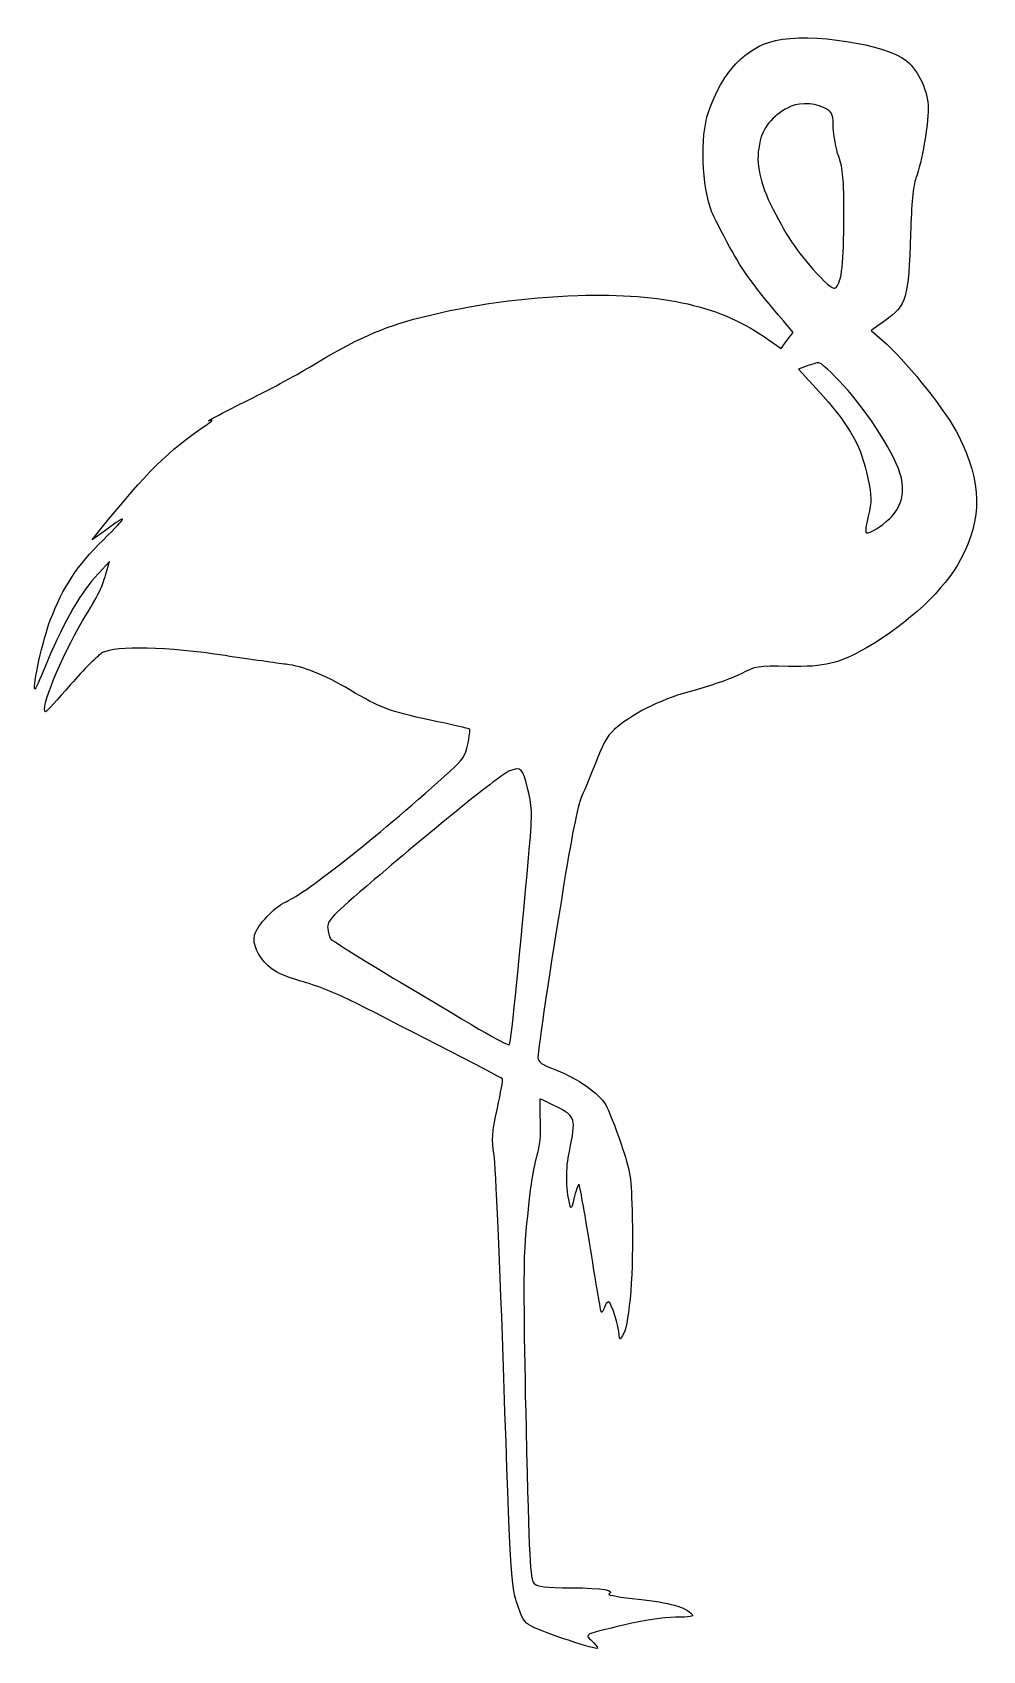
# Model space of a CAD drawing. Header units: centimetres. Extents: x -6.2 to 6.2, y -10.5 to 10.6.
import ezdxf

# ---------------------------------------------------------------- set-up
doc = ezdxf.new("R2010")
doc.units = ezdxf.units.CM
doc.header["$MEASUREMENT"] = 0
doc.layers.add('Layer 1', color=7, linetype='Continuous')

msp = doc.modelspace()

# ---------------------------------------------------------------- linework, layer by layer
at = {"layer": 'Layer 1'}
for points, knots in [([(3.5172, 10.47397), (3.11856, 10.37872), (2.82928, 10.0718), (2.64231, 9.53911), (2.64231, 9.53911), (2.53295, 9.21808), (2.55412, 8.57603), (2.68817, 8.23736), (2.68817, 8.23736), (2.70934, 8.18092), (2.81517, 7.9763), (2.91748, 7.7858), (2.91748, 7.7858), (3.09034, 7.4683), (3.24909, 7.24958), (3.61951, 6.81919), (3.61951, 6.81919), (3.61951, 6.81919), (3.74651, 6.67102), (3.74651, 6.67102), (3.74651, 6.67102), (3.74651, 6.67102), (3.66537, 6.56519), (3.66537, 6.56519), (3.66537, 6.56519), (3.66537, 6.56519), (3.58776, 6.45936), (3.58776, 6.45936), (3.58776, 6.45936), (3.58776, 6.45936), (3.41843, 6.5793), (3.41843, 6.5793), (3.41843, 6.5793), (2.81165, 7.01322), (2.06729, 7.18608), (0.94193, 7.1508), (0.94193, 7.1508), (0.24696, 7.12963), (-0.42685, 7.03791), (-1.10418, 6.86505), (-1.10418, 6.86505), (-1.6016, 6.73805), (-1.95437, 6.58283), (-2.54351, 6.22299), (-2.54351, 6.22299), (-2.72695, 6.1101), (-3.11148, 5.90196), (-3.40429, 5.76085), (-3.40429, 5.76085), (-3.69357, 5.61621), (-3.90171, 5.50685), (-3.8629, 5.51743), (-3.8629, 5.51743), (-3.80646, 5.53507), (-3.80998, 5.52449), (-3.88054, 5.4751), (-3.88054, 5.4751), (-4.40971, 5.11174), (-4.66723, 4.85421), (-5.26696, 4.10985), (-5.26696, 4.10985), (-5.26696, 4.10985), (-5.37985, 3.96874), (-5.37985, 3.96874), (-5.37985, 3.96874), (-5.37985, 3.96874), (-5.20346, 4.09574), (-5.20346, 4.09574), (-5.20346, 4.09574), (-4.9036, 4.31093), (-4.91065, 4.2933), (-5.23874, 3.96521), (-5.23874, 3.96521), (-5.58093, 3.62654), (-5.75732, 3.35843), (-5.92666, 2.92099), (-5.92666, 2.92099), (-6.01838, 2.68463), (-6.15949, 2.05316), (-6.12774, 2.02141), (-6.12774, 2.02141), (-6.12068, 2.01788), (-6.06424, 2.14135), (-5.99721, 2.30363), (-5.99721, 2.30363), (-5.78907, 2.82221), (-5.54565, 3.25613), (-5.3481, 3.47485), (-5.3481, 3.47485), (-5.3481, 3.47485), (-5.15407, 3.68652), (-5.15407, 3.68652), (-5.15407, 3.68652), (-5.15407, 3.68652), (-5.20346, 3.52071), (-5.20346, 3.52071), (-5.20346, 3.52071), (-5.2599, 3.33021), (-5.27754, 3.2914), (-5.50685, 2.9104), (-5.50685, 2.9104), (-5.78202, 2.44826), (-6.07482, 1.72859), (-5.98663, 1.72859), (-5.98663, 1.72859), (-5.97605, 1.72859), (-5.83141, 1.88734), (-5.66207, 2.08137), (-5.66207, 2.08137), (-5.49626, 2.2754), (-5.30576, 2.46237), (-5.24579, 2.49765), (-5.24579, 2.49765), (-5.07293, 2.58937), (-4.39912, 2.57526), (-3.65123, 2.45884), (-3.65123, 2.45884), (-3.31962, 2.40945), (-2.96684, 2.36006), (-2.86101, 2.34595), (-2.86101, 2.34595), (-2.63523, 2.32126), (-2.37065, 2.21189), (-2.02845, 2.01434), (-2.02845, 2.01434), (-1.62628, 1.77445), (-1.50987, 1.73212), (-0.9807, 1.61923), (-0.9807, 1.61923), (-0.70553, 1.56279), (-0.4727, 1.50634), (-0.46564, 1.49929), (-0.46564, 1.49929), (-0.45858, 1.49223), (-0.46917, 1.40404), (-0.49033, 1.30526), (-0.49033, 1.30526), (-0.52208, 1.15357), (-0.56089, 1.09712), (-0.71611, 0.95601), (-0.71611, 0.95601), (-1.58394, 0.16932), (-2.607, -0.6456), (-2.85747, -0.74791), (-2.85747, -0.74791), (-3.00211, -0.81141), (-3.23494, -1.05483), (-3.26669, -1.18183), (-3.26669, -1.18183), (-3.29491, -1.29825), (-3.23141, -1.44641), (-3.09383, -1.58047), (-3.09383, -1.58047), (-3.00916, -1.66161), (-2.89275, -1.71453), (-2.66344, -1.78155), (-2.66344, -1.78155), (-2.48705, -1.83094), (-2.2013, -1.9403), (-2.02844, -2.02849), (-2.02844, -2.02849), (-1.59452, -2.24368), (-0.05641, -3.03743), (-0.03877, -3.05507), (-0.03877, -3.05507), (-0.03171, -3.06213), (-0.05994, -3.23499), (-0.1058, -3.4396), (-0.1058, -3.4396), (-0.17636, -3.76768), (-0.18341, -3.83824), (-0.14813, -4.04991), (-0.14813, -4.04991), (-0.12696, -4.18044), (-0.07052, -5.48572), (-0.02113, -6.94974), (-0.02113, -6.94974), (0.06354, -9.46152), (0.07059, -9.62732), (0.14468, -9.87074), (0.14468, -9.87074), (0.21171, -10.08593), (0.24346, -10.13885), (0.33165, -10.18471), (0.33165, -10.18471), (0.50804, -10.27643), (1.19948, -10.50574), (1.19948, -10.47399), (1.19948, -10.47399), (1.19948, -10.45988), (1.1642, -10.41402), (1.12187, -10.37521), (1.12187, -10.37521), (1.03015, -10.29054), (1.01251, -10.2976), (1.55226, -10.1706), (1.55226, -10.1706), (1.79568, -10.11063), (2.05673, -10.07182), (2.21195, -10.07182), (2.21195, -10.07182), (2.40245, -10.07182), (2.45537, -10.06124), (2.43067, -10.03301), (2.43067, -10.03301), (2.34953, -9.93776), (2.13434, -9.87779), (1.73217, -9.83545), (1.73217, -9.83545), (1.49934, -9.81076), (1.32295, -9.78253), (1.34411, -9.76842), (1.34411, -9.76842), (1.4323, -9.7155), (1.27708, -9.69081), (0.8608, -9.68728), (0.8608, -9.68728), (0.51508, -9.68375), (0.4163, -9.67317), (0.37044, -9.62731), (0.37044, -9.62731), (0.32105, -9.57792), (0.30694, -9.31334), (0.26813, -7.61648), (0.26813, -7.61648), (0.23991, -6.4382), (0.23285, -5.49981), (0.25049, -5.2564), (0.25049, -5.2564), (0.29282, -4.66373), (0.34927, -4.2404), (0.40924, -4.0499), (0.40924, -4.0499), (0.44452, -3.94054), (0.45863, -3.78532), (0.45157, -3.59834), (0.45157, -3.59834), (0.44451, -3.44312), (0.44451, -3.31612), (0.45157, -3.31612), (0.45157, -3.31612), (0.4551, -3.31612), (0.55388, -3.36551), (0.67029, -3.42195), (0.67029, -3.42195), (0.91371, -3.54542), (0.92076, -3.57012), (0.83257, -4.00051), (0.83257, -4.00051), (0.78318, -4.22276), (0.78671, -4.47676), (0.8361, -4.69195), (0.8361, -4.69195), (0.85374, -4.76603), (0.86432, -4.74487), (0.8996, -4.58612), (0.8996, -4.58612), (0.92429, -4.47676), (0.95252, -4.41326), (0.9631, -4.44501), (0.9631, -4.44501), (0.97368, -4.47323), (1.04071, -4.85423), (1.11127, -5.28815), (1.11127, -5.28815), (1.1783, -5.72559), (1.2418, -6.08543), (1.24885, -6.09601), (1.24885, -6.09601), (1.25591, -6.10307), (1.27354, -6.07484), (1.28766, -6.03604), (1.28766, -6.03604), (1.29824, -5.99371), (1.32294, -5.96196), (1.34058, -5.96196), (1.34058, -5.96196), (1.37586, -5.96196), (1.48169, -6.28652), (1.48169, -6.3994), (1.48169, -6.3994), (1.48522, -6.4629), (1.49227, -6.45937), (1.53813, -6.37471), (1.53813, -6.37471), (1.61574, -6.2336), (1.66866, -5.54215), (1.65102, -4.87188), (1.65102, -4.87188), (1.63691, -4.30744), (1.62985, -4.27216), (1.50285, -3.89469), (1.50285, -3.89469), (1.43229, -3.68302), (1.34057, -3.45725), (1.30529, -3.39375), (1.30529, -3.39375), (1.21004, -3.23853), (0.94193, -3.05156), (0.66323, -2.94219), (0.66323, -2.94219), (0.4692, -2.86811), (0.42334, -2.83636), (0.42334, -2.77638), (0.42334, -2.77638), (0.42334, -2.66349), (0.57503, -1.65102), (0.76201, -0.51155), (0.76201, -0.51155), (0.87843, 0.20459), (0.94545, 0.52914), (1.01248, 0.67026), (1.01248, 0.67026), (1.05834, 0.77609), (1.14654, 0.98776), (1.20298, 1.13593), (1.20298, 1.13593), (1.28765, 1.35112), (1.34056, 1.43579), (1.45698, 1.53104), (1.45698, 1.53104), (1.71098, 1.73565), (2.04612, 1.89793), (2.46945, 2.01082), (2.46945, 2.01082), (2.6917, 2.07079), (2.95981, 2.16604), (3.06917, 2.22249), (3.06917, 2.22249), (3.25614, 2.32127), (3.28084, 2.3248), (3.68653, 2.31774), (3.68653, 2.31774), (4.16278, 2.31068), (4.3427, 2.35302), (4.70253, 2.56116), (4.70253, 2.56116), (5.24581, 2.87866), (5.72206, 3.32316), (5.92667, 3.71122), (5.92667, 3.71122), (6.21242, 4.24744), (6.20536, 4.71664), (5.89845, 5.32694), (5.89845, 5.32694), (5.75381, 5.61975), (5.26698, 6.23711), (4.96359, 6.5158), (4.96359, 6.5158), (4.96359, 6.5158), (4.76251, 6.69572), (4.76251, 6.69572), (4.76251, 6.69572), (4.76251, 6.69572), (4.9389, 6.82272), (4.9389, 6.82272), (4.9389, 6.82272), (5.22465, 7.02733), (5.24582, 7.10494), (5.27404, 7.95866), (5.27404, 7.95866), (5.28462, 8.34319), (5.30932, 8.57602), (5.3446, 8.68185), (5.3446, 8.68185), (5.42221, 8.89352), (5.50335, 9.35918), (5.50335, 9.58849), (5.50335, 9.58849), (5.50335, 9.81074), (5.38693, 10.06827), (5.22113, 10.20938), (5.22113, 10.20938), (4.9636, 10.42457), (3.96877, 10.5798), (3.51721, 10.47396), (3.51721, 10.47396), (3.51721, 10.47396), (3.5172, 10.47397), (3.5172, 10.47397)], [0, 0, 0, 0, 0.01041667, 0.01041667, 0.01041667, 0.01041667, 0.02083333, 0.02083333, 0.02083333, 0.02083333, 0.03125, 0.03125, 0.03125, 0.03125, 0.04166667, 0.04166667, 0.04166667, 0.04166667, 0.05208333, 0.05208333, 0.05208333, 0.05208333, 0.0625, 0.0625, 0.0625, 0.0625, 0.07291667, 0.07291667, 0.07291667, 0.07291667, 0.08333333, 0.08333333, 0.08333333, 0.08333333, 0.09375, 0.09375, 0.09375, 0.09375, 0.10416667, 0.10416667, 0.10416667, 0.10416667, 0.11458333, 0.11458333, 0.11458333, 0.11458333, 0.125, 0.125, 0.125, 0.125, 0.13541667, 0.13541667, 0.13541667, 0.13541667, 0.14583333, 0.14583333, 0.14583333, 0.14583333, 0.15625, 0.15625, 0.15625, 0.15625, 0.16666667, 0.16666667, 0.16666667, 0.16666667, 0.17708333, 0.17708333, 0.17708333, 0.17708333, 0.1875, 0.1875, 0.1875, 0.1875, 0.19791667, 0.19791667, 0.19791667, 0.19791667, 0.20833333, 0.20833333, 0.20833333, 0.20833333, 0.21875, 0.21875, 0.21875, 0.21875, 0.22916667, 0.22916667, 0.22916667, 0.22916667, 0.23958333, 0.23958333, 0.23958333, 0.23958333, 0.25, 0.25, 0.25, 0.25, 0.26041667, 0.26041667, 0.26041667, 0.26041667, 0.27083333, 0.27083333, 0.27083333, 0.27083333, 0.28125, 0.28125, 0.28125, 0.28125, 0.29166667, 0.29166667, 0.29166667, 0.29166667, 0.30208333, 0.30208333, 0.30208333, 0.30208333, 0.3125, 0.3125, 0.3125, 0.3125, 0.32291667, 0.32291667, 0.32291667, 0.32291667, 0.33333333, 0.33333333, 0.33333333, 0.33333333, 0.34375, 0.34375, 0.34375, 0.34375, 0.35416667, 0.35416667, 0.35416667, 0.35416667, 0.36458333, 0.36458333, 0.36458333, 0.36458333, 0.375, 0.375, 0.375, 0.375, 0.38541667, 0.38541667, 0.38541667, 0.38541667, 0.39583333, 0.39583333, 0.39583333, 0.39583333, 0.40625, 0.40625, 0.40625, 0.40625, 0.41666667, 0.41666667, 0.41666667, 0.41666667, 0.42708333, 0.42708333, 0.42708333, 0.42708333, 0.4375, 0.4375, 0.4375, 0.4375, 0.44791667, 0.44791667, 0.44791667, 0.44791667, 0.45833333, 0.45833333, 0.45833333, 0.45833333, 0.46875, 0.46875, 0.46875, 0.46875, 0.47916667, 0.47916667, 0.47916667, 0.47916667, 0.48958333, 0.48958333, 0.48958333, 0.48958333, 0.5, 0.5, 0.5, 0.5, 0.51041667, 0.51041667, 0.51041667, 0.51041667, 0.52083333, 0.52083333, 0.52083333, 0.52083333, 0.53125, 0.53125, 0.53125, 0.53125, 0.54166667, 0.54166667, 0.54166667, 0.54166667, 0.55208333, 0.55208333, 0.55208333, 0.55208333, 0.5625, 0.5625, 0.5625, 0.5625, 0.57291667, 0.57291667, 0.57291667, 0.57291667, 0.58333333, 0.58333333, 0.58333333, 0.58333333, 0.59375, 0.59375, 0.59375, 0.59375, 0.60416667, 0.60416667, 0.60416667, 0.60416667, 0.61458333, 0.61458333, 0.61458333, 0.61458333, 0.625, 0.625, 0.625, 0.625, 0.63541667, 0.63541667, 0.63541667, 0.63541667, 0.64583333, 0.64583333, 0.64583333, 0.64583333, 0.65625, 0.65625, 0.65625, 0.65625, 0.66666667, 0.66666667, 0.66666667, 0.66666667, 0.67708333, 0.67708333, 0.67708333, 0.67708333, 0.6875, 0.6875, 0.6875, 0.6875, 0.69791667, 0.69791667, 0.69791667, 0.69791667, 0.70833333, 0.70833333, 0.70833333, 0.70833333, 0.71875, 0.71875, 0.71875, 0.71875, 0.72916667, 0.72916667, 0.72916667, 0.72916667, 0.73958333, 0.73958333, 0.73958333, 0.73958333, 0.75, 0.75, 0.75, 0.75, 0.76041667, 0.76041667, 0.76041667, 0.76041667, 0.77083333, 0.77083333, 0.77083333, 0.77083333, 0.78125, 0.78125, 0.78125, 0.78125, 0.79166667, 0.79166667, 0.79166667, 0.79166667, 0.80208333, 0.80208333, 0.80208333, 0.80208333, 0.8125, 0.8125, 0.8125, 0.8125, 0.82291667, 0.82291667, 0.82291667, 0.82291667, 0.83333333, 0.83333333, 0.83333333, 0.83333333, 0.84375, 0.84375, 0.84375, 0.84375, 0.85416667, 0.85416667, 0.85416667, 0.85416667, 0.86458333, 0.86458333, 0.86458333, 0.86458333, 0.875, 0.875, 0.875, 0.875, 0.88541667, 0.88541667, 0.88541667, 0.88541667, 0.89583333, 0.89583333, 0.89583333, 0.89583333, 0.90625, 0.90625, 0.90625, 0.90625, 0.91666667, 0.91666667, 0.91666667, 0.91666667, 0.92708333, 0.92708333, 0.92708333, 0.92708333, 0.9375, 0.9375, 0.9375, 0.9375, 0.94791667, 0.94791667, 0.94791667, 0.94791667, 0.95833333, 0.95833333, 0.95833333, 0.95833333, 0.96875, 0.96875, 0.96875, 0.96875, 0.97916667, 0.97916667, 0.97916667, 0.97916667, 1, 1, 1, 1]), ([(4.191, 9.57439), (4.2545, 9.53206), (4.26861, 9.48972), (4.26861, 9.33803), (4.26861, 9.33803), (4.27214, 9.23925), (4.30036, 9.06639), (4.33917, 8.96056), (4.33917, 8.96056), (4.39561, 8.79828), (4.4062, 8.67128), (4.4062, 8.18445), (4.4062, 8.18445), (4.4062, 7.5812), (4.37798, 7.3272), (4.30389, 7.25664), (4.30389, 7.25664), (4.27214, 7.22489), (4.21217, 7.26722), (4.04989, 7.44361), (4.04989, 7.44361), (3.79942, 7.71525), (3.63714, 7.95867), (3.45017, 8.34319), (3.45017, 8.34319), (3.29495, 8.67127), (3.25261, 8.91116), (3.31611, 9.16869), (3.31611, 9.16869), (3.36197, 9.35919), (3.50661, 9.52147), (3.71828, 9.61672), (3.71828, 9.61672), (3.84528, 9.67316), (4.07106, 9.65553), (4.191, 9.57439)], [0, 0, 0, 0, 0.1, 0.1, 0.1, 0.1, 0.2, 0.2, 0.2, 0.2, 0.3, 0.3, 0.3, 0.3, 0.4, 0.4, 0.4, 0.4, 0.5, 0.5, 0.5, 0.5, 0.6, 0.6, 0.6, 0.6, 0.7, 0.7, 0.7, 0.7, 0.8, 0.8, 0.8, 0.8, 1, 1, 1, 1]), ([(4.40267, 5.97958), (4.72017, 5.63386), (5.09411, 5.03766), (5.15056, 4.78719), (5.15056, 4.78719), (5.19995, 4.56141), (5.15056, 4.38502), (5.00239, 4.24391), (5.00239, 4.24391), (4.88597, 4.13455), (4.75897, 4.05694), (4.699, 4.05694), (4.699, 4.05694), (4.68136, 4.05694), (4.69194, 4.15572), (4.72369, 4.27566), (4.72369, 4.27566), (4.76955, 4.47322), (4.76955, 4.5226), (4.71663, 4.77308), (4.71663, 4.77308), (4.63196, 5.18583), (4.49438, 5.4363), (4.13455, 5.83847), (4.13455, 5.83847), (4.13455, 5.83847), (3.81705, 6.19125), (3.81705, 6.19125), (3.81705, 6.19125), (3.81705, 6.19125), (3.92994, 6.23358), (3.92994, 6.23358), (3.92994, 6.23358), (3.98991, 6.25475), (4.05694, 6.27591), (4.08163, 6.27591), (4.08163, 6.27591), (4.1028, 6.27944), (4.24744, 6.14538), (4.40266, 5.97958), (4.40266, 5.97958), (4.40266, 5.97958), (4.40267, 5.97958), (4.40267, 5.97958)], [0, 0, 0, 0, 0.08333333, 0.08333333, 0.08333333, 0.08333333, 0.16666667, 0.16666667, 0.16666667, 0.16666667, 0.25, 0.25, 0.25, 0.25, 0.33333333, 0.33333333, 0.33333333, 0.33333333, 0.41666667, 0.41666667, 0.41666667, 0.41666667, 0.5, 0.5, 0.5, 0.5, 0.58333333, 0.58333333, 0.58333333, 0.58333333, 0.66666667, 0.66666667, 0.66666667, 0.66666667, 0.75, 0.75, 0.75, 0.75, 0.83333333, 0.83333333, 0.83333333, 0.83333333, 1, 1, 1, 1]), ([(0.29281, 0.71261), (0.35278, 0.45508), (0.35278, 0.40569), (0.29987, -0.17639), (0.29987, -0.17639), (0.20109, -1.28764), (0.07056, -2.58939), (0.05293, -2.60703), (0.05293, -2.60703), (0.02824, -2.6282), (-0.10935, -2.55059), (-1.2594, -1.86267), (-1.2594, -1.86267), (-1.80973, -1.53459), (-2.26834, -1.24884), (-2.27893, -1.22767), (-2.27893, -1.22767), (-2.29304, -1.2065), (-2.30715, -1.143), (-2.31421, -1.09009), (-2.31421, -1.09009), (-2.32479, -0.99837), (-2.26835, -0.9384), (-1.70743, -0.45862), (-1.70743, -0.45862), (-0.92074, 0.21519), (-0.05996, 0.91016), (0.04235, 0.95249), (0.04235, 0.95249), (0.20816, 1.01599), (0.22579, 0.99835), (0.29282, 0.7126), (0.29282, 0.7126), (0.29282, 0.7126), (0.29281, 0.71261), (0.29281, 0.71261)], [0, 0, 0, 0, 0.1, 0.1, 0.1, 0.1, 0.2, 0.2, 0.2, 0.2, 0.3, 0.3, 0.3, 0.3, 0.4, 0.4, 0.4, 0.4, 0.5, 0.5, 0.5, 0.5, 0.6, 0.6, 0.6, 0.6, 0.7, 0.7, 0.7, 0.7, 0.8, 0.8, 0.8, 0.8, 1, 1, 1, 1])]:
    msp.add_open_spline(points, degree=3, knots=knots, dxfattribs=at)

doc.saveas('drawing.dxf')
